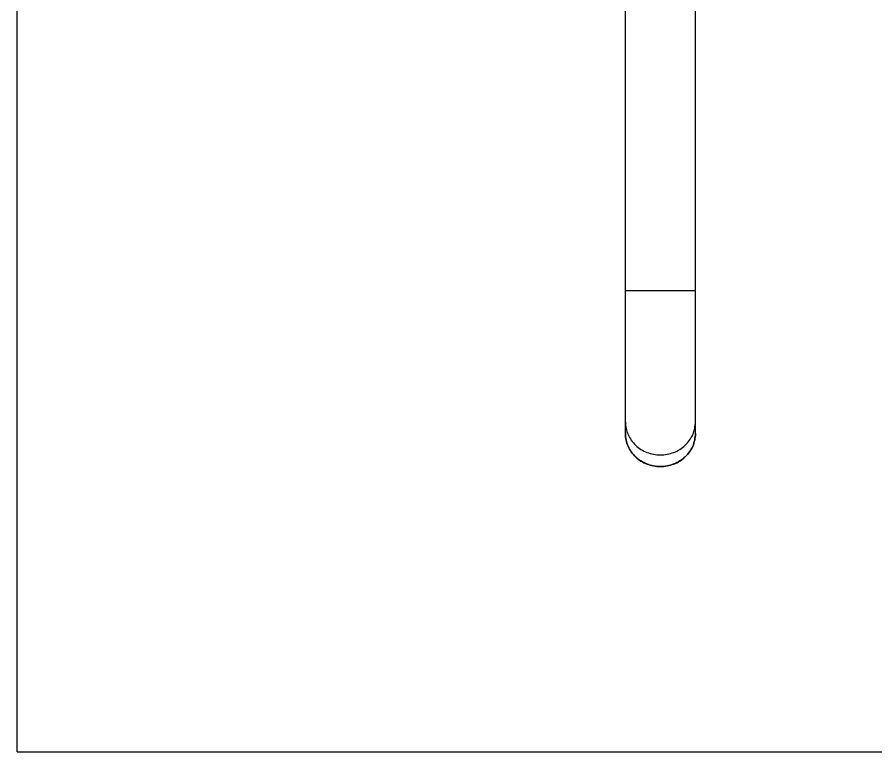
# Model space of a CAD drawing. Header units: millimetres. Extents: x 0 to 594, y 0 to 420.
# Drawn here: x 0 to 245.4, y 0 to 210 of the extents above; entities that cross this region are included whole.
import ezdxf

# ---------------------------------------------------------------- set-up
doc = ezdxf.new("R2010")
doc.units = ezdxf.units.MM
doc.header["$LTSCALE"] = 32.67
doc.layers.get('0').update_dxf_attribs({"linetype": 'CONTINUOUS'})
doc.layers.add('00_COMPONENTI', color=7, linetype='CONTINUOUS')

msp = doc.modelspace()

# ---------------------------------------------------------------- linework, layer by layer
at = {"color": 7, "linetype": 'Continuous'}
for q in [(0, 420), (594, 0)]:
    msp.add_line((0, 0), q, dxfattribs=at)
at = {"layer": '00_COMPONENTI', "color": 7, "linetype": 'Continuous'}
for p, q in [((173.79, 90.96), (173.79, 287.36)), ((193.79, 90.96), (193.79, 287.36))]:
    msp.add_line(p, q, dxfattribs=at)
at = {"layer": '00_COMPONENTI', "color": 9, "linetype": 'Continuous'}
msp.add_line((173.79, 131.87), (193.79, 131.87), dxfattribs=at)
for points, knots in [([(173.79, 94.28), (173.79, 93.66), (173.92, 92.43), (174.5, 90.65), (175.43, 89.01), (177.11, 87.1), (179.89, 85.36), (182.49, 84.88), (183.79, 84.88)], [0, 0, 0, 0, 0.121435, 0.243469, 0.366602, 0.491153, 0.743509, 1, 1, 1, 1]), ([(183.79, 84.88), (185.09, 84.88), (187.69, 85.36), (190.48, 87.1), (192.15, 89.01), (193.09, 90.65), (193.66, 92.43), (193.79, 93.66), (193.79, 94.28)], [0, 0, 0, 0, 0.256491, 0.508847, 0.633398, 0.756531, 0.878565, 1, 1, 1, 1]), ([(183.79, 81.56), (182.49, 81.56), (179.89, 82.04), (177.11, 83.78), (175.43, 85.7), (174.5, 87.33), (173.92, 89.11), (173.79, 90.35), (173.79, 90.96)], [0, 0, 0, 0, 0.256485, 0.508847, 0.633397, 0.756529, 0.878564, 1, 1, 1, 1]), ([(193.79, 90.96), (193.79, 90.35), (193.66, 89.11), (193.09, 87.33), (192.15, 85.7), (190.48, 83.78), (187.69, 82.04), (185.09, 81.56), (183.79, 81.56)], [0, 0, 0, 0, 0.121436, 0.243471, 0.366603, 0.491153, 0.743515, 1, 1, 1, 1])]:
    msp.add_open_spline(points, degree=3, knots=knots, dxfattribs=at)
at = {"layer": '00_COMPONENTI', "color": 7, "linetype": 'Continuous'}
for points, knots in [([(173.79, 90.96), (173.79, 90.34), (173.92, 89.1), (174.5, 87.32), (175.43, 85.68), (177.11, 83.77), (179.9, 82.02), (182.5, 81.55), (183.79, 81.55)], [0, 0, 0, 0, 0.121672, 0.243928, 0.367184, 0.491776, 0.743944, 1, 1, 1, 1]), ([(183.79, 81.55), (185.09, 81.55), (187.69, 82.02), (190.48, 83.77), (192.15, 85.68), (193.09, 87.32), (193.66, 89.1), (193.79, 90.34), (193.79, 90.96)], [0, 0, 0, 0, 0.256056, 0.508224, 0.632816, 0.756071, 0.878327, 1, 1, 1, 1])]:
    msp.add_open_spline(points, degree=3, knots=knots, dxfattribs=at)

doc.saveas('drawing.dxf')
